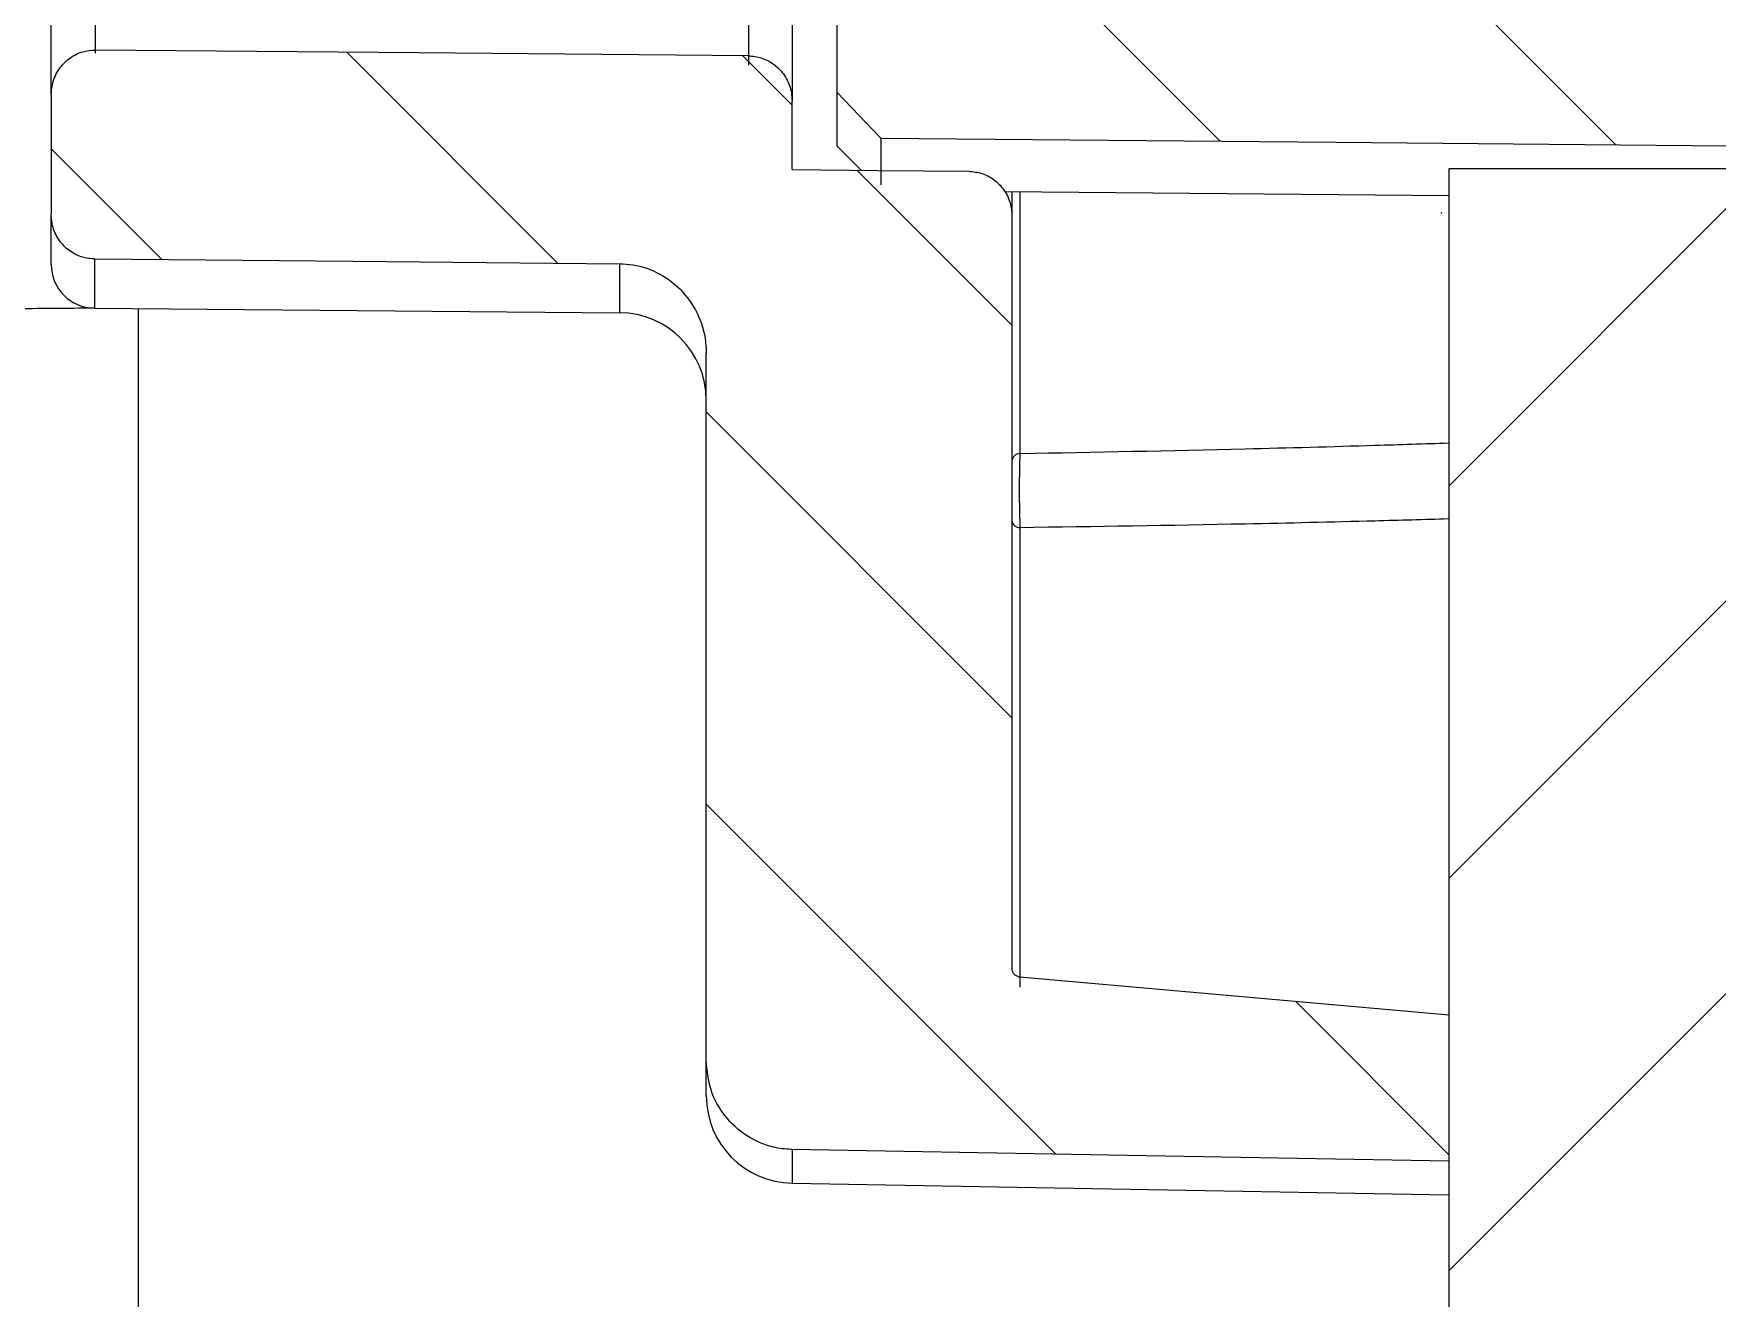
# Model space of a CAD drawing. Extents: x 14808 to 20058, y -13198 to -11680.
# Drawn here: x 16155.9 to 16165.53, y -12035.54 to -12028.31 of the extents above; entities that cross this region are included whole.
import ezdxf

# ---------------------------------------------------------------- set-up
doc = ezdxf.new("R2010")
doc.units = 0
doc.header["$LTSCALE"] = 7
doc.header["$MEASUREMENT"] = 0
doc.layers.get('0').update_dxf_attribs({"color": 2, "linetype": 'CONTINUOUS'})
pattern_1 = [(135, (16919.7908, -11560.2243), (-1.122532, -1.122532), [])]

msp = doc.modelspace()

# ---------------------------------------------------------------- hatches: boundary and pattern name
at = {"linetype": 'Continuous', "lineweight": 0}
h = msp.add_hatch(dxfattribs=at)
h.set_pattern_fill('ANSI31', color=2, scale=0.5, angle=90, style=0)
h.set_pattern_definition(pattern_1)
edge = h.paths.add_edge_path(flags=0)
edge.add_line((16176.5456, -12026.3767), (16176.5456, -12026.868))
edge.add_spline(control_points=[(16176.5456, -12026.868), (16176.5456, -12026.887), (16176.5435, -12026.9062), (16176.5396, -12026.9248), (16176.5332, -12026.9546), (16176.5216, -12026.9838), (16176.5055, -12027.0097), (16176.4947, -12027.0271), (16176.4818, -12027.0433), (16176.4673, -12027.0577), (16176.4476, -12027.0771), (16176.4243, -12027.0935), (16176.3993, -12027.1054), (16176.3743, -12027.1173), (16176.3468, -12027.125), (16176.3193, -12027.1277), (16176.3121, -12027.1284), (16176.3049, -12027.1288), (16176.2977, -12027.1289)], knot_values=[0.002779, 0.002779, 0.002779, 0.002779, 0.002893, 0.002893, 0.002893, 0.003076, 0.003076, 0.003076, 0.003198, 0.003198, 0.003198, 0.003364, 0.003364, 0.003364, 0.00353, 0.00353, 0.00353, 0.003573, 0.003573, 0.003573, 0.003573], weights=[1, 1, 1, 1, 1, 1, 1, 1, 1, 1, 1, 1, 1, 1, 1, 1, 1, 1, 1], degree=3, periodic=0)
edge.add_spline(control_points=[(16176.2977, -12027.1289), (16175.3311, -12027.1377), (16174.3645, -12027.1464), (16173.3979, -12027.1552), (16170.721, -12027.1796), (16168.0442, -12027.2039), (16165.3673, -12027.2282)], knot_values=[0.029442, 0.029442, 0.029442, 0.029442, 0.035242, 0.035242, 0.035242, 0.051304, 0.051304, 0.051304, 0.051304], weights=[1, 1, 1, 1, 1, 1, 1], degree=3, periodic=0)
edge.add_spline(control_points=[(16165.3673, -12027.2282), (16165.3592, -12027.243), (16165.351, -12027.2578), (16165.3429, -12027.2725)], knot_values=[0.000001, 0.000001, 0.000001, 0.000001, 0.000102, 0.000102, 0.000102, 0.000102], weights=[1, 1, 1, 1], degree=3, periodic=0)
edge.add_spline(control_points=[(16165.3429, -12027.2725), (16165.3428, -12027.2727), (16165.3427, -12027.2729), (16165.3426, -12027.2731), (16165.3425, -12027.2732), (16165.3424, -12027.2734), (16165.3423, -12027.2736), (16165.3421, -12027.2739), (16165.3419, -12027.2743), (16165.3417, -12027.2746)], knot_values=[0, 0, 0, 0, 0.000001, 0.000001, 0.000001, 0.000002, 0.000002, 0.000002, 0.000005, 0.000005, 0.000005, 0.000005], weights=[1, 1, 1, 1, 1, 1, 1, 1, 1, 1], degree=3, periodic=0)
edge.add_spline(control_points=[(16165.3417, -12027.2746), (16165.3171, -12027.3192), (16165.2926, -12027.3638), (16165.2679, -12027.4083), (16165.2433, -12027.4529), (16165.2187, -12027.4975), (16165.1941, -12027.542), (16165.148, -12027.6253), (16165.102, -12027.7086), (16165.0558, -12027.7919)], knot_values=[0, 0, 0, 0, 0.000305, 0.000305, 0.000305, 0.000611, 0.000611, 0.000611, 0.001182, 0.001182, 0.001182, 0.001182], weights=[1, 1, 1, 1, 1, 1, 1, 1, 1, 1], degree=3, periodic=0)
edge.add_line((16165.0558, -12027.7919), (16164.9808, -12027.7919))
edge.add_spline(control_points=[(16164.9808, -12027.7919), (16164.956, -12027.7474), (16164.9311, -12027.703), (16164.9062, -12027.6586), (16164.8814, -12027.6142), (16164.8565, -12027.5697), (16164.8317, -12027.5253), (16164.785, -12027.4418), (16164.7384, -12027.3582), (16164.6917, -12027.2746)], knot_values=[0, 0, 0, 0, 0.000305, 0.000305, 0.000305, 0.000611, 0.000611, 0.000611, 0.001185, 0.001185, 0.001185, 0.001185], weights=[1, 1, 1, 1, 1, 1, 1, 1, 1, 1], degree=3, periodic=0)
edge.add_spline(control_points=[(16164.6917, -12027.2746), (16164.6671, -12027.3192), (16164.6426, -12027.3638), (16164.6179, -12027.4083), (16164.5933, -12027.4529), (16164.5687, -12027.4975), (16164.5441, -12027.542), (16164.498, -12027.6253), (16164.452, -12027.7086), (16164.4058, -12027.7919)], knot_values=[0, 0, 0, 0, 0.000305, 0.000305, 0.000305, 0.000611, 0.000611, 0.000611, 0.001182, 0.001182, 0.001182, 0.001182], weights=[1, 1, 1, 1, 1, 1, 1, 1, 1, 1], degree=3, periodic=0)
edge.add_line((16164.4058, -12027.7919), (16164.3308, -12027.7919))
edge.add_spline(control_points=[(16164.3308, -12027.7919), (16164.306, -12027.7474), (16164.2811, -12027.703), (16164.2562, -12027.6586), (16164.2314, -12027.6142), (16164.2065, -12027.5697), (16164.1817, -12027.5253), (16164.135, -12027.4418), (16164.0884, -12027.3582), (16164.0417, -12027.2746)], knot_values=[0, 0, 0, 0, 0.000305, 0.000305, 0.000305, 0.000611, 0.000611, 0.000611, 0.001185, 0.001185, 0.001185, 0.001185], weights=[1, 1, 1, 1, 1, 1, 1, 1, 1, 1], degree=3, periodic=0)
edge.add_spline(control_points=[(16164.0417, -12027.2746), (16164.0171, -12027.3192), (16163.9926, -12027.3638), (16163.9679, -12027.4083), (16163.9433, -12027.4529), (16163.9187, -12027.4975), (16163.8941, -12027.542), (16163.848, -12027.6253), (16163.802, -12027.7086), (16163.7558, -12027.7919)], knot_values=[0, 0, 0, 0, 0.000305, 0.000305, 0.000305, 0.000611, 0.000611, 0.000611, 0.001182, 0.001182, 0.001182, 0.001182], weights=[1, 1, 1, 1, 1, 1, 1, 1, 1, 1], degree=3, periodic=0)
edge.add_line((16163.7558, -12027.7919), (16163.6808, -12027.7919))
edge.add_spline(control_points=[(16163.6808, -12027.7919), (16163.656, -12027.7474), (16163.6311, -12027.703), (16163.6062, -12027.6586), (16163.5814, -12027.6142), (16163.5565, -12027.5697), (16163.5317, -12027.5253), (16163.485, -12027.4418), (16163.4384, -12027.3582), (16163.3917, -12027.2746)], knot_values=[0, 0, 0, 0, 0.000305, 0.000305, 0.000305, 0.000611, 0.000611, 0.000611, 0.001185, 0.001185, 0.001185, 0.001185], weights=[1, 1, 1, 1, 1, 1, 1, 1, 1, 1], degree=3, periodic=0)
edge.add_spline(control_points=[(16163.3917, -12027.2746), (16163.3671, -12027.3192), (16163.3426, -12027.3638), (16163.3179, -12027.4083), (16163.2933, -12027.4529), (16163.2687, -12027.4975), (16163.2441, -12027.542), (16163.198, -12027.6253), (16163.152, -12027.7086), (16163.1058, -12027.7919)], knot_values=[0, 0, 0, 0, 0.000305, 0.000305, 0.000305, 0.000611, 0.000611, 0.000611, 0.001182, 0.001182, 0.001182, 0.001182], weights=[1, 1, 1, 1, 1, 1, 1, 1, 1, 1], degree=3, periodic=0)
edge.add_line((16163.1058, -12027.7919), (16163.0308, -12027.7919))
edge.add_spline(control_points=[(16163.0308, -12027.7919), (16163.006, -12027.7474), (16162.9811, -12027.703), (16162.9562, -12027.6586), (16162.9314, -12027.6142), (16162.9065, -12027.5697), (16162.8817, -12027.5253), (16162.835, -12027.4418), (16162.7884, -12027.3582), (16162.7417, -12027.2746)], knot_values=[0, 0, 0, 0, 0.000305, 0.000305, 0.000305, 0.000611, 0.000611, 0.000611, 0.001185, 0.001185, 0.001185, 0.001185], weights=[1, 1, 1, 1, 1, 1, 1, 1, 1, 1], degree=3, periodic=0)
edge.add_spline(control_points=[(16162.7417, -12027.2746), (16162.7171, -12027.3192), (16162.6926, -12027.3638), (16162.6679, -12027.4083), (16162.6433, -12027.4529), (16162.6187, -12027.4975), (16162.5941, -12027.542), (16162.548, -12027.6253), (16162.502, -12027.7086), (16162.4558, -12027.7919)], knot_values=[0, 0, 0, 0, 0.000305, 0.000305, 0.000305, 0.000611, 0.000611, 0.000611, 0.001182, 0.001182, 0.001182, 0.001182], weights=[1, 1, 1, 1, 1, 1, 1, 1, 1, 1], degree=3, periodic=0)
edge.add_line((16162.4558, -12027.7919), (16162.3808, -12027.7919))
edge.add_spline(control_points=[(16162.3808, -12027.7919), (16162.356, -12027.7474), (16162.3311, -12027.703), (16162.3062, -12027.6586), (16162.2814, -12027.6142), (16162.2565, -12027.5697), (16162.2317, -12027.5253), (16162.185, -12027.4418), (16162.1384, -12027.3582), (16162.0917, -12027.2746)], knot_values=[0, 0, 0, 0, 0.000305, 0.000305, 0.000305, 0.000611, 0.000611, 0.000611, 0.001185, 0.001185, 0.001185, 0.001185], weights=[1, 1, 1, 1, 1, 1, 1, 1, 1, 1], degree=3, periodic=0)
edge.add_spline(control_points=[(16162.0917, -12027.2746), (16162.0671, -12027.3192), (16162.0426, -12027.3638), (16162.0179, -12027.4083), (16161.9933, -12027.4529), (16161.9687, -12027.4975), (16161.9441, -12027.542), (16161.898, -12027.6253), (16161.852, -12027.7086), (16161.8058, -12027.7919)], knot_values=[0, 0, 0, 0, 0.000305, 0.000305, 0.000305, 0.000611, 0.000611, 0.000611, 0.001182, 0.001182, 0.001182, 0.001182], weights=[1, 1, 1, 1, 1, 1, 1, 1, 1, 1], degree=3, periodic=0)
edge.add_line((16161.8058, -12027.7919), (16161.7308, -12027.7919))
edge.add_spline(control_points=[(16161.7308, -12027.7919), (16161.706, -12027.7474), (16161.6811, -12027.703), (16161.6562, -12027.6586), (16161.6314, -12027.6142), (16161.6065, -12027.5697), (16161.5817, -12027.5253), (16161.535, -12027.4418), (16161.4884, -12027.3582), (16161.4417, -12027.2746)], knot_values=[0, 0, 0, 0, 0.000305, 0.000305, 0.000305, 0.000611, 0.000611, 0.000611, 0.001185, 0.001185, 0.001185, 0.001185], weights=[1, 1, 1, 1, 1, 1, 1, 1, 1, 1], degree=3, periodic=0)
edge.add_spline(control_points=[(16161.4417, -12027.2746), (16161.4171, -12027.3192), (16161.3926, -12027.3638), (16161.3679, -12027.4083), (16161.3433, -12027.4529), (16161.3187, -12027.4975), (16161.2941, -12027.542), (16161.248, -12027.6253), (16161.202, -12027.7086), (16161.1558, -12027.7919)], knot_values=[0, 0, 0, 0, 0.000305, 0.000305, 0.000305, 0.000611, 0.000611, 0.000611, 0.001182, 0.001182, 0.001182, 0.001182], weights=[1, 1, 1, 1, 1, 1, 1, 1, 1, 1], degree=3, periodic=0)
edge.add_line((16161.1558, -12027.7919), (16161.0808, -12027.7919))
edge.add_spline(control_points=[(16161.0808, -12027.7919), (16161.056, -12027.7474), (16161.0311, -12027.703), (16161.0062, -12027.6586), (16160.9814, -12027.6142), (16160.9565, -12027.5697), (16160.9317, -12027.5253), (16160.9097, -12027.486), (16160.8878, -12027.4467), (16160.8659, -12027.4074)], knot_values=[0, 0, 0, 0, 0.000305, 0.000305, 0.000305, 0.000611, 0.000611, 0.000611, 0.000881, 0.000881, 0.000881, 0.000881], weights=[1, 1, 1, 1, 1, 1, 1, 1, 1, 1], degree=3, periodic=0)
edge.add_spline(control_points=[(16160.8659, -12027.4074), (16160.7425, -12027.5357), (16160.6191, -12027.6638), (16160.4956, -12027.7919)], knot_values=[0.080877, 0.080877, 0.080877, 0.080877, 0.081957, 0.081957, 0.081957, 0.081957], weights=[1, 1, 1, 1], degree=3, periodic=0)
edge.add_line((16160.4956, -12027.7919), (16160.4956, -12028.6443))
edge.add_spline(control_points=[(16160.4956, -12028.6443), (16160.5789, -12028.7316), (16160.6622, -12028.8189), (16160.7456, -12028.9062)], knot_values=[0.088345, 0.088345, 0.088345, 0.088345, 0.089078, 0.089078, 0.089078, 0.089078], weights=[1, 1, 1, 1], degree=3, periodic=0)
edge.add_spline(control_points=[(16160.7456, -12028.9062), (16161.6134, -12028.914), (16162.4813, -12028.9218), (16163.3492, -12028.9296), (16164.2313, -12028.9376), (16165.1135, -12028.9455), (16165.9956, -12028.9534)], knot_values=[0.036833, 0.036833, 0.036833, 0.036833, 0.042041, 0.042041, 0.042041, 0.047334, 0.047334, 0.047334, 0.047334], weights=[1, 1, 1, 1, 1, 1, 1], degree=3, periodic=0)
edge.add_line((16165.9956, -12028.9534), (16165.9956, -12030.4912))
edge.add_spline(control_points=[(16165.9956, -12030.4912), (16166.5789, -12030.486), (16167.1622, -12030.4808), (16167.7455, -12030.4756), (16167.8288, -12030.4748), (16167.9122, -12030.4741), (16167.9956, -12030.4733)], knot_values=[0.003908, 0.003908, 0.003908, 0.003908, 0.007408, 0.007408, 0.007408, 0.007908, 0.007908, 0.007908, 0.007908], weights=[1, 1, 1, 1, 1, 1, 1], degree=3, periodic=0)
edge.add_line((16167.9956, -12030.4733), (16167.9956, -12029.3165))
edge.add_spline(control_points=[(16167.9956, -12029.3165), (16167.9956, -12029.313), (16167.9956, -12029.3096), (16167.9957, -12029.3062), (16167.9968, -12029.2473), (16168.0081, -12029.1878), (16168.0287, -12029.1327), (16168.0492, -12029.0775), (16168.0797, -12029.025), (16168.1176, -12028.98), (16168.155, -12028.9356), (16168.2007, -12028.8971), (16168.2509, -12028.8681), (16168.2998, -12028.8399), (16168.3543, -12028.8199), (16168.4098, -12028.8099), (16168.4366, -12028.8051), (16168.464, -12028.8026), (16168.4912, -12028.8023)], knot_values=[0.000333, 0.000333, 0.000333, 0.000333, 0.000353, 0.000353, 0.000353, 0.000706, 0.000706, 0.000706, 0.00106, 0.00106, 0.00106, 0.001408, 0.001408, 0.001408, 0.001747, 0.001747, 0.001747, 0.001909, 0.001909, 0.001909, 0.001909], weights=[1, 1, 1, 1, 1, 1, 1, 1, 1, 1, 1, 1, 1, 1, 1, 1, 1, 1, 1], degree=3, periodic=0)
edge.add_spline(control_points=[(16168.4912, -12028.8023), (16171.2096, -12028.7779), (16173.928, -12028.7535), (16176.6464, -12028.729), (16177.0324, -12028.7255), (16177.4183, -12028.7221), (16177.8043, -12028.7186)], knot_values=[0.024621, 0.024621, 0.024621, 0.024621, 0.040932, 0.040932, 0.040932, 0.043248, 0.043248, 0.043248, 0.043248], weights=[1, 1, 1, 1, 1, 1, 1], degree=3, periodic=0)
edge.add_spline(control_points=[(16177.8043, -12028.7186), (16177.8453, -12028.7182), (16177.8863, -12028.7153), (16177.9269, -12028.7097), (16177.9956, -12028.7003), (16178.0636, -12028.6835), (16178.1288, -12028.6598), (16178.2363, -12028.6206), (16178.3383, -12028.5615), (16178.426, -12028.488), (16178.5165, -12028.4121), (16178.5945, -12028.3188), (16178.6537, -12028.2166), (16178.714, -12028.1124), (16178.7565, -12027.9961), (16178.7781, -12027.8777), (16178.7897, -12027.8142), (16178.7956, -12027.7495), (16178.7956, -12027.685)], knot_values=[0.012612, 0.012612, 0.012612, 0.012612, 0.012858, 0.012858, 0.012858, 0.013274, 0.013274, 0.013274, 0.013968, 0.013968, 0.013968, 0.014683, 0.014683, 0.014683, 0.015413, 0.015413, 0.015413, 0.015802, 0.015802, 0.015802, 0.015802], weights=[1, 1, 1, 1, 1, 1, 1, 1, 1, 1, 1, 1, 1, 1, 1, 1, 1, 1, 1], degree=3, periodic=0)
edge.add_line((16178.7956, -12027.685), (16178.7956, -12026.3963))
edge.add_line((16178.7956, -12026.3963), (16176.5456, -12026.3767))
h = msp.add_hatch(dxfattribs=at)
h.set_pattern_fill('ANSI31', color=2, scale=0.5, angle=90, style=0)
h.set_pattern_definition(pattern_1)
edge = h.paths.add_edge_path(flags=0)
edge.add_line((16163.9956, -12034.7583), (16163.9956, -12033.9238))
edge.add_spline(control_points=[(16163.9956, -12033.9238), (16163.8889, -12033.9143), (16163.7822, -12033.9048), (16163.6756, -12033.8954), (16162.9641, -12033.8323), (16162.2527, -12033.7692), (16161.5412, -12033.7061)], knot_values=[0.014036, 0.014036, 0.014036, 0.014036, 0.014679, 0.014679, 0.014679, 0.018964, 0.018964, 0.018964, 0.018964], weights=[1, 1, 1, 1, 1, 1, 1], degree=3, periodic=0)
edge.add_spline(control_points=[(16161.5412, -12033.7061), (16161.5387, -12033.7059), (16161.5362, -12033.7055), (16161.5338, -12033.7049), (16161.5305, -12033.7041), (16161.5273, -12033.703), (16161.5243, -12033.7015), (16161.5192, -12033.6991), (16161.5145, -12033.6958), (16161.5105, -12033.6918), (16161.5065, -12033.6879), (16161.5032, -12033.6832), (16161.5007, -12033.6781), (16161.4983, -12033.673), (16161.4966, -12033.6674), (16161.4959, -12033.6618), (16161.4957, -12033.6598), (16161.4956, -12033.6577), (16161.4956, -12033.6556)], knot_values=[0.000595, 0.000595, 0.000595, 0.000595, 0.00061, 0.00061, 0.00061, 0.00063, 0.00063, 0.00063, 0.000663, 0.000663, 0.000663, 0.000697, 0.000697, 0.000697, 0.000731, 0.000731, 0.000731, 0.000743, 0.000743, 0.000743, 0.000743], weights=[1, 1, 1, 1, 1, 1, 1, 1, 1, 1, 1, 1, 1, 1, 1, 1, 1, 1, 1], degree=3, periodic=0)
edge.add_line((16161.4956, -12033.6556), (16161.4956, -12029.3523))
edge.add_spline(control_points=[(16161.4956, -12029.3523), (16161.4956, -12029.3304), (16161.4928, -12029.3083), (16161.4874, -12029.2871), (16161.4803, -12029.2595), (16161.4686, -12029.2328), (16161.453, -12029.209), (16161.4378, -12029.1858), (16161.4186, -12029.1648), (16161.3967, -12029.1477), (16161.3752, -12029.1309), (16161.3506, -12029.1175), (16161.3248, -12029.1087), (16161.3001, -12029.1002), (16161.2738, -12029.0957), (16161.2477, -12029.0954)], knot_values=[0.000513, 0.000513, 0.000513, 0.000513, 0.000645, 0.000645, 0.000645, 0.000817, 0.000817, 0.000817, 0.000985, 0.000985, 0.000985, 0.00115, 0.00115, 0.00115, 0.001307, 0.001307, 0.001307, 0.001307], weights=[1, 1, 1, 1, 1, 1, 1, 1, 1, 1, 1, 1, 1, 1, 1, 1], degree=3, periodic=0)
edge.add_spline(control_points=[(16161.2477, -12029.0954), (16161.0747, -12029.0939), (16160.9017, -12029.0923), (16160.7287, -12029.0908), (16160.5647, -12029.0893), (16160.4008, -12029.0878), (16160.2368, -12029.0864)], knot_values=[0.041624, 0.041624, 0.041624, 0.041624, 0.042662, 0.042662, 0.042662, 0.043646, 0.043646, 0.043646, 0.043646], weights=[1, 1, 1, 1, 1, 1, 1], degree=3, periodic=0)
edge.add_line((16160.2368, -12029.0864), (16160.2368, -12028.6938))
edge.add_spline(control_points=[(16160.2368, -12028.6938), (16160.2368, -12028.6781), (16160.2354, -12028.6623), (16160.2327, -12028.6468), (16160.2276, -12028.6186), (16160.2177, -12028.5908), (16160.2038, -12028.5657), (16160.1903, -12028.5414), (16160.1726, -12028.5189), (16160.1519, -12028.5002), (16160.1318, -12028.4819), (16160.1082, -12028.4667), (16160.0832, -12028.4559), (16160.0583, -12028.4451), (16160.0311, -12028.4385), (16160.004, -12028.4366), (16159.999, -12028.4362), (16159.994, -12028.436), (16159.989, -12028.436)], knot_values=[0.00072, 0.00072, 0.00072, 0.00072, 0.000815, 0.000815, 0.000815, 0.000988, 0.000988, 0.000988, 0.001157, 0.001157, 0.001157, 0.001322, 0.001322, 0.001322, 0.001486, 0.001486, 0.001486, 0.001516, 0.001516, 0.001516, 0.001516], weights=[1, 1, 1, 1, 1, 1, 1, 1, 1, 1, 1, 1, 1, 1, 1, 1, 1, 1, 1], degree=3, periodic=0)
edge.add_spline(control_points=[(16159.989, -12028.436), (16159.3587, -12028.4303), (16158.7285, -12028.4246), (16158.0982, -12028.4189), (16157.4814, -12028.4134), (16156.8646, -12028.4078), (16156.2477, -12028.4023)], knot_values=[0.036294, 0.036294, 0.036294, 0.036294, 0.040076, 0.040076, 0.040076, 0.043777, 0.043777, 0.043777, 0.043777], weights=[1, 1, 1, 1, 1, 1, 1], degree=3, periodic=0)
edge.add_spline(control_points=[(16156.2477, -12028.4023), (16156.2239, -12028.4021), (16156.1998, -12028.4054), (16156.177, -12028.4122), (16156.1496, -12028.4202), (16156.1233, -12028.4333), (16156.1004, -12028.4502), (16156.0768, -12028.4676), (16156.056, -12028.4895), (16156.0397, -12028.5139), (16156.0232, -12028.5386), (16156.0108, -12028.5665), (16156.0036, -12028.5953), (16155.9983, -12028.6164), (16155.9956, -12028.6383), (16155.9956, -12028.6601)], knot_values=[0.001673, 0.001673, 0.001673, 0.001673, 0.001817, 0.001817, 0.001817, 0.00199, 0.00199, 0.00199, 0.002168, 0.002168, 0.002168, 0.002348, 0.002348, 0.002348, 0.002479, 0.002479, 0.002479, 0.002479], weights=[1, 1, 1, 1, 1, 1, 1, 1, 1, 1, 1, 1, 1, 1, 1, 1], degree=3, periodic=0)
edge.add_line((16155.9956, -12028.6601), (16155.9956, -12029.3411))
edge.add_spline(control_points=[(16155.9956, -12029.3411), (16155.9956, -12029.3663), (16155.9993, -12029.3919), (16156.0065, -12029.4161), (16156.0146, -12029.4432), (16156.0273, -12029.4694), (16156.0437, -12029.4924), (16156.0598, -12029.5151), (16156.08, -12029.5354), (16156.1026, -12029.5516), (16156.1252, -12029.5678), (16156.151, -12029.5803), (16156.1777, -12029.588), (16156.1934, -12029.5926), (16156.2096, -12029.5955), (16156.2259, -12029.5968), (16156.2317, -12029.5973), (16156.2375, -12029.5976), (16156.2434, -12029.5976)], knot_values=[0.002538, 0.002538, 0.002538, 0.002538, 0.002691, 0.002691, 0.002691, 0.002862, 0.002862, 0.002862, 0.00303, 0.00303, 0.00303, 0.003199, 0.003199, 0.003199, 0.003297, 0.003297, 0.003297, 0.003332, 0.003332, 0.003332, 0.003332], weights=[1, 1, 1, 1, 1, 1, 1, 1, 1, 1, 1, 1, 1, 1, 1, 1, 1, 1, 1], degree=3, periodic=0)
edge.add_spline(control_points=[(16156.2434, -12029.5976), (16156.7368, -12029.602), (16157.2303, -12029.6065), (16157.7237, -12029.6109), (16158.2324, -12029.6154), (16158.7412, -12029.62), (16159.2499, -12029.6245)], knot_values=[0.04171, 0.04171, 0.04171, 0.04171, 0.044671, 0.044671, 0.044671, 0.047723, 0.047723, 0.047723, 0.047723], weights=[1, 1, 1, 1, 1, 1, 1], degree=3, periodic=0)
edge.add_spline(control_points=[(16159.2499, -12029.6245), (16159.275, -12029.6248), (16159.3001, -12029.6269), (16159.3249, -12029.631), (16159.3787, -12029.6399), (16159.4318, -12029.6582), (16159.4798, -12029.6842), (16159.5281, -12029.7105), (16159.5726, -12029.7454), (16159.6098, -12029.7859), (16159.6477, -12029.8273), (16159.6791, -12029.8756), (16159.7017, -12029.927), (16159.7248, -12029.9796), (16159.7392, -12030.0369), (16159.7438, -12030.0942), (16159.745, -12030.1083), (16159.7456, -12030.1225), (16159.7456, -12030.1367)], knot_values=[0.00391, 0.00391, 0.00391, 0.00391, 0.00406, 0.00406, 0.00406, 0.004387, 0.004387, 0.004387, 0.004717, 0.004717, 0.004717, 0.005054, 0.005054, 0.005054, 0.005399, 0.005399, 0.005399, 0.005483, 0.005483, 0.005483, 0.005483], weights=[1, 1, 1, 1, 1, 1, 1, 1, 1, 1, 1, 1, 1, 1, 1, 1, 1, 1, 1], degree=3, periodic=0)
edge.add_line((16159.7456, -12030.1367), (16159.7456, -12034.1858))
edge.add_spline(control_points=[(16159.7456, -12034.1858), (16159.7456, -12034.2417), (16159.7549, -12034.2984), (16159.773, -12034.3513), (16159.7912, -12034.4044), (16159.8186, -12034.4552), (16159.8531, -12034.4995), (16159.8874, -12034.5435), (16159.9297, -12034.5822), (16159.9765, -12034.6125), (16160.0233, -12034.6427), (16160.076, -12034.6653), (16160.1302, -12034.6784), (16160.1633, -12034.6863), (16160.1974, -12034.6908), (16160.2314, -12034.6918), (16160.2332, -12034.6918), (16160.235, -12034.6919), (16160.2368, -12034.6919)], knot_values=[0.004997, 0.004997, 0.004997, 0.004997, 0.005335, 0.005335, 0.005335, 0.005675, 0.005675, 0.005675, 0.006013, 0.006013, 0.006013, 0.00635, 0.00635, 0.00635, 0.006554, 0.006554, 0.006554, 0.006565, 0.006565, 0.006565, 0.006565], weights=[1, 1, 1, 1, 1, 1, 1, 1, 1, 1, 1, 1, 1, 1, 1, 1, 1, 1, 1], degree=3, periodic=0)
edge.add_spline(control_points=[(16160.2368, -12034.6919), (16160.8404, -12034.7026), (16161.444, -12034.7132), (16162.0476, -12034.7239), (16162.6969, -12034.7354), (16163.3462, -12034.7468), (16163.9956, -12034.7583)], knot_values=[0.060421, 0.060421, 0.060421, 0.060421, 0.064043, 0.064043, 0.064043, 0.06794, 0.06794, 0.06794, 0.06794], weights=[1, 1, 1, 1, 1, 1, 1], degree=3, periodic=0)
at = {"linetype": 'Continuous', "lineweight": 15}
h = msp.add_hatch(dxfattribs=at)
h.set_pattern_fill('ANSI31', scale=0.5, style=0)
h.set_pattern_definition([(45, (16919.7908, -11560.2243), (-1.122532, 1.122532), [])])
edge = h.paths.add_edge_path(flags=0)
edge.add_line((16165.9956, -12029.082), (16163.9956, -12029.082))
edge.add_line((16163.9956, -12029.082), (16163.9956, -12043.3467))
edge.add_arc((16164.9956, -12043.3467), 1, 180, 269)
edge.add_line((16164.9781, -12044.3465), (16193.7456, -12044.8487))
edge.add_line((16193.7456, -12044.8487), (16193.7456, -12042.8485))
edge.add_line((16193.7456, -12042.8485), (16166.2412, -12042.3684))
edge.add_arc((16166.2456, -12042.1184), 0.25, 180, 269, ccw=False)
edge.add_line((16165.9956, -12042.1184), (16165.9956, -12029.082))

# ---------------------------------------------------------------- linework, layer by layer
at = {"color": 7, "linetype": 'Continuous', "lineweight": 15}
for p, q in [((16155.9956, -12028.6601), (16155.9956, -12020.8767)), ((16160.4956, -12028.6443), (16160.4956, -12027.7919)), ((16160.2368, -12028.0642), (16160.2368, -12028.6938)), ((16155.9956, -12028.6601), (16155.9956, -12029.3411)), ((16160.7456, -12028.9062), (16160.4956, -12028.6443)), ((16160.4956, -12028.9515), (16160.4956, -12028.6443)), ((16160.2368, -12029.0864), (16160.2368, -12028.6938)), ((16160.7456, -12028.9062), (16160.7456, -12029.1729)), ((16160.4956, -12028.9515), (16160.6316, -12029.0899)), ((16163.9956, -12029.082), (16163.9956, -12043.3467)), ((16165.9956, -12029.082), (16163.9956, -12029.082)), ((16161.4544, -12029.2121), (16163.9956, -12029.2342)), ((16161.4956, -12029.2124), (16161.4956, -12029.3523)), ((16163.9525, -12029.3367), (16163.9564, -12029.3298)), ((16155.9956, -12029.6289), (16155.9956, -12029.3411)), ((16161.4956, -12029.3523), (16161.4956, -12033.6556)), ((16156.2434, -12029.8789), (16159.2499, -12029.9051)), ((16156.4956, -12032.6202), (16156.4956, -12029.8811)), ((16159.7456, -12034.1858), (16159.7456, -12030.1367)), ((16156.4956, -12046.7158), (16156.4956, -12032.6202)), ((16163.9956, -12033.9238), (16163.9956, -12034.7583)), ((16159.7456, -12034.3854), (16159.7456, -12034.1858)), ((16160.2368, -12034.8853), (16163.9956, -12034.9509))]:
    msp.add_line(p, q, dxfattribs=at)
at = {"color": 8, "linetype": 'Continuous', "lineweight": 15}
for p, q in [((16156.2477, -12020.8767), (16156.2477, -12028.4194)), ((16159.989, -12028.4883), (16159.989, -12026.4394)), ((16161.5412, -12029.2128), (16161.5412, -12030.7105)), ((16156.2434, -12029.5976), (16156.2434, -12029.8789)), ((16159.2499, -12029.9051), (16159.2499, -12029.6245)), ((16161.5412, -12031.135), (16161.5412, -12033.7636)), ((16160.2368, -12034.6919), (16160.2368, -12034.8853))]:
    msp.add_line(p, q, dxfattribs=at)
at = {"color": 7, "linetype": 'Continuous', "lineweight": 15, "flags": 128}
for points in [[(16159.989, -12028.436), (16158.0982, -12028.4189), (16156.2477, -12028.4023)], [(16160.7456, -12028.9062), (16163.3492, -12028.9296), (16165.9956, -12028.9534)], [(16160.2368, -12029.0864), (16160.7287, -12029.0908), (16161.2477, -12029.0954)], [(16156.2434, -12029.5976), (16157.7237, -12029.6109), (16159.2499, -12029.6245)], [(16163.9956, -12033.9238), (16163.6756, -12033.8954), (16161.5412, -12033.7061)], [(16163.9956, -12034.7583), (16162.0476, -12034.7239), (16160.2368, -12034.6919)]]:
    msp.add_lwpolyline(points, dxfattribs=at)
at = {"color": 7, "linetype": 'Continuous', "lineweight": 15}
for centre, radius, start, end in [((16156.2456, -12029.6289), 0.25, 180, 269.5), ((16159.2456, -12030.4051), 0.5, 0, 89.5), ((16161.5423, -12030.7573), 0.0468, 91.36041, 176.72472), ((16161.5406, -12031.0897), 0.0452, 185.65919, 270.80848), ((16160.2456, -12034.3854), 0.5, 180, 269)]:
    msp.add_arc(centre, radius, start, end, dxfattribs=at)
for points, knots in [([(16155.9956, -12028.6601), (16155.9971, -12028.6383), (16156.0009, -12028.5868), (16156.0355, -12028.5112), (16156.0966, -12028.447), (16156.1713, -12028.4082), (16156.2238, -12028.4041), (16156.2477, -12028.4023)], [0, 0, 0, 0, 0.1635059, 0.3866087, 0.6068706, 0.8210214, 1, 1, 1, 1]), ([(16159.989, -12028.436), (16159.994, -12028.4361), (16160.0262, -12028.437), (16160.0852, -12028.4518), (16160.1555, -12028.4972), (16160.2081, -12028.5642), (16160.2336, -12028.6336), (16160.236, -12028.678), (16160.2368, -12028.6938)], [0, 0, 0, 0, 0.038057, 0.244335, 0.451367, 0.662904, 0.880765, 1, 1, 1, 1]), ([(16161.2477, -12029.0954), (16161.2739, -12029.0981), (16161.3274, -12029.1037), (16161.4, -12029.1447), (16161.457, -12029.2069), (16161.4902, -12029.2799), (16161.4939, -12029.3303), (16161.4956, -12029.3523)], [0, 0, 0, 0, 0.198272, 0.405877, 0.616835, 0.833225, 1, 1, 1, 1]), ([(16156.2434, -12029.5976), (16156.2375, -12029.5974), (16156.2154, -12029.5968), (16156.1659, -12029.5874), (16156.0997, -12029.5555), (16156.0399, -12029.4947), (16156.0022, -12029.4202), (16155.9977, -12029.3664), (16155.9956, -12029.3411)], [0, 0, 0, 0, 0.044385, 0.168581, 0.38051, 0.592301, 0.80769, 1, 1, 1, 1]), ([(16159.2499, -12029.6245), (16159.275, -12029.6259), (16159.3547, -12029.6304), (16159.4846, -12029.6767), (16159.6174, -12029.7804), (16159.7106, -12029.9244), (16159.7434, -12030.0509), (16159.7452, -12030.1225), (16159.7456, -12030.1367)], [0, 0, 0, 0, 0.095524, 0.303553, 0.513149, 0.727015, 0.945925, 1, 1, 1, 1]), ([(16146.5407, -12031.803), (16146.7084, -12031.6044), (16147.0503, -12031.1995), (16147.6543, -12030.7491), (16148.2674, -12030.403), (16148.8287, -12030.1801), (16149.4252, -12030.0165), (16150.306, -12029.8949), (16151.6624, -12029.9325), (16153.5647, -12029.8943), (16155.1433, -12029.8868), (16156.0854, -12029.8784), (16156.2432, -12029.877)], [0, 0, 0, 0, 0.075659, 0.154242, 0.218173, 0.280827, 0.329929, 0.398413, 0.53938, 0.725015, 0.953964, 1, 1, 1, 1]), ([(16161.5412, -12030.7105), (16161.9712, -12030.7022), (16162.6489, -12030.6893), (16163.4667, -12030.6669), (16163.8548, -12030.6543), (16163.9956, -12030.6498)], [0, 0, 0, 0, 0.525116, 0.827728, 1, 1, 1, 1]), ([(16161.5412, -12030.7105), (16161.5404, -12030.7272), (16161.5389, -12030.7594), (16161.5376, -12030.8342), (16161.5371, -12030.9164), (16161.5376, -12031.0009), (16161.539, -12031.0794), (16161.5405, -12031.1165), (16161.5412, -12031.135)], [0, 0, 0, 0, 0.176626, 0.339718, 0.503051, 0.66785, 0.834093, 1, 1, 1, 1]), ([(16163.9956, -12031.085), (16163.8548, -12031.089), (16163.4668, -12031.1), (16162.6491, -12031.119), (16161.9712, -12031.1288), (16161.5412, -12031.135)], [0, 0, 0, 0, 0.172336, 0.4749887, 1, 1, 1, 1]), ([(16161.5412, -12033.7061), (16161.5387, -12033.7058), (16161.5329, -12033.705), (16161.522, -12033.701), (16161.5098, -12033.6925), (16161.4999, -12033.6785), (16161.4959, -12033.6654), (16161.4956, -12033.6577), (16161.4956, -12033.6556)], [0, 0, 0, 0, 0.101263, 0.23637, 0.462663, 0.688868, 0.917277, 1, 1, 1, 1]), ([(16160.2368, -12034.6919), (16160.235, -12034.6919), (16160.1992, -12034.6911), (16160.1078, -12034.6789), (16159.9711, -12034.6205), (16159.8461, -12034.505), (16159.7617, -12034.3545), (16159.7509, -12034.2419), (16159.7456, -12034.1858)], [0, 0, 0, 0, 0.0069768, 0.1381149, 0.3530541, 0.5679297, 0.7844685, 1, 1, 1, 1])]:
    msp.add_open_spline(points, degree=3, knots=knots, dxfattribs=at)

doc.saveas('drawing.dxf')
